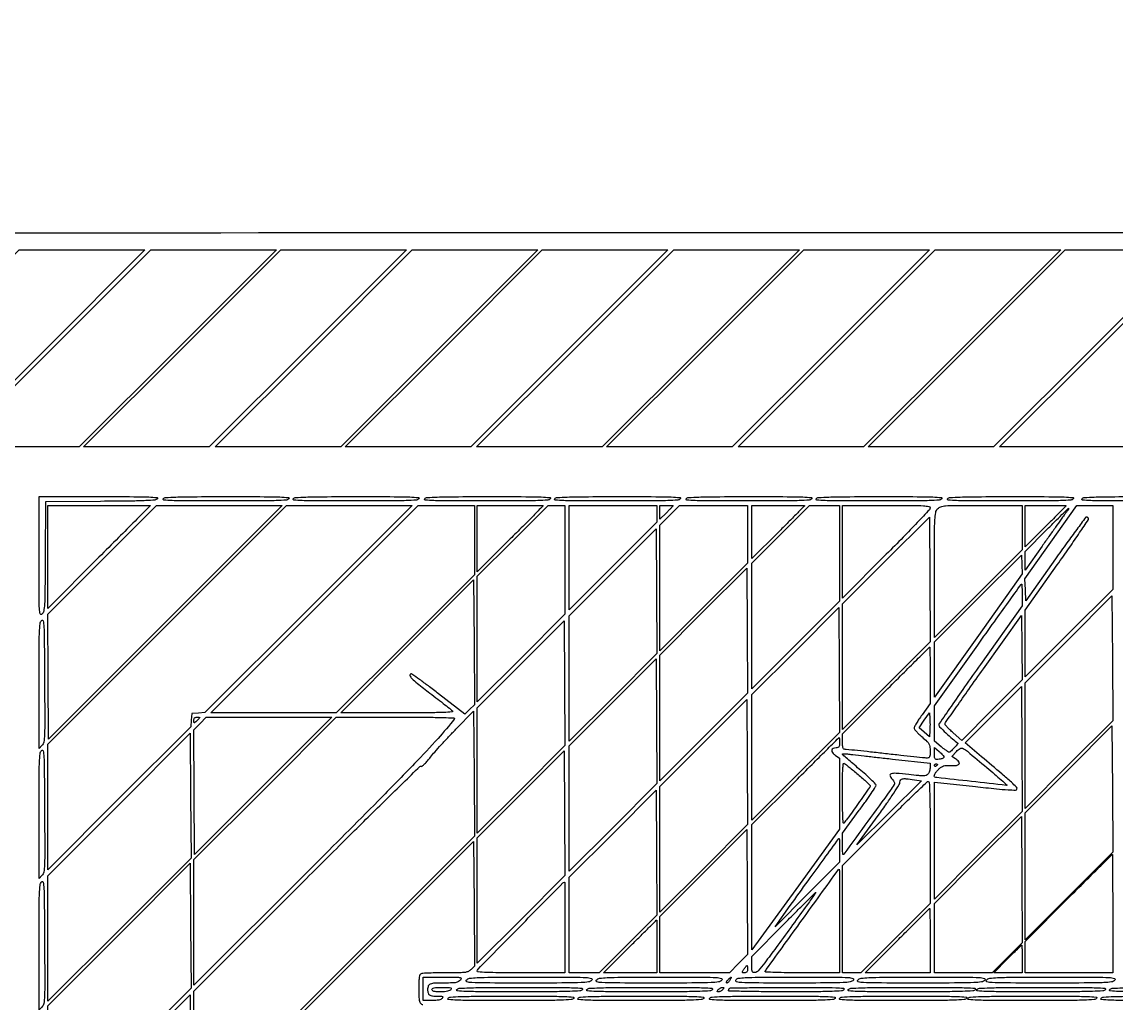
# Model space of a CAD drawing. Extents: x 0 to 1066, y 0 to 761.
# Drawn here: x 658.5 to 721.8, y 704.6 to 761.4 of the extents above; entities that cross this region are included whole.
import ezdxf

# ---------------------------------------------------------------- set-up
doc = ezdxf.new("R2010")
doc.units = 0
doc.header["$MEASUREMENT"] = 0

msp = doc.modelspace()

# ---------------------------------------------------------------- linework, layer by layer
for points in [[(618.832682, 610.532665, -0.000001), (610.902827, 602.586282, -0.000162)], [(183.390323, 95.266879, 0.000001), (192.989143, 95.254457, 0.000118)], [(668.4246, 697.738171), (676.52505, 705.83898), (684.6255, 713.93979), (684.64757, 710.329376), (684.669639, 706.718963), (684.484773, 706.522181, -0.089813), (684.33288, 706.409688, -0.081592), (684.146027, 706.352809, -0.030499), (683.825167, 706.329766, -0.002679), (683.010272, 706.3254, 0.003702), (682.506452, 706.321669, 0.005313), (682.060159, 706.310316, 0.002964), (681.684229, 706.294522, 0.079792), (681.586819, 706.274049, 0.200263), (681.518436, 706.208832, 0.065784), (681.47888, 706.072514, 0.03193), (681.458146, 705.835336, 0.00584), (681.453, 705.3948, 0.009885), (681.464991, 704.788316, 0.137919), (681.531773, 704.582423, 0.219136), (681.68609, 704.487473, 0.030043)]]:
    msp.add_lwpolyline(points, format="xyb")
for points in [[(409.06215, 749.15415), (40.8618, 749.132981), (40.8618, 380.65769), (40.8618, 12.1824), (501.2973, 12.1824), (961.7328, 12.1824), (961.7328, 380.646631), (961.7328, 749.110861), (961.41555, 749.1633, 0.040886), (961.153339, 749.184871, 0.000002), (934.190609, 749.194398, 0.000089), (904.448031, 749.199508, 0.000054), (869.1804, 749.195529, -0.000029), (813.61687, 749.186499, -0.000004), (696.10453, 749.175037, -0.000004), (556.774728, 749.163736, -0.000004)], [(666.310437, 733.779108, -0.200965), (666.171208, 733.706371, -0.009948), (665.644294, 733.672135, -0.008295), (664.77878, 733.647548, -0.001213), (663.021828, 733.631058), (659.8377, 733.6089), (659.815545, 730.427452, -0.000877), (659.79798, 728.412796, -0.011642), (659.772919, 727.670613, -0.029873), (659.726766, 727.277152, -0.16619), (659.625195, 727.09379, -0.549992), (659.527043, 727.120966, -0.061211), (659.478247, 727.40063, -0.012031), (659.45973, 728.10153, -0.000588), (659.457, 730.423288), (659.457, 733.905), (662.935959, 733.905, -0.000898), (664.944898, 733.90139, -0.008424), (665.80919, 733.88372, -0.014174), (666.279979, 733.852775, -0.602676)], [(673.9236, 733.7781, -0.20511), (673.778713, 733.70387, -0.008742), (673.191953, 733.6737, -0.007468), (672.221334, 733.655301, -0.001005), (670.180482, 733.6512, -0.00085), (668.0702, 733.654786, -0.008128), (667.170236, 733.672475, -0.013464), (666.679078, 733.703378, -0.604115), (666.648, 733.7781, -0.20511), (666.792887, 733.85233, -0.008742), (667.379647, 733.8825, -0.007468), (668.350266, 733.900899, -0.001005), (670.391118, 733.905, -0.00085), (672.5014, 733.901414, -0.008128), (673.401364, 733.883725, -0.013464), (673.892522, 733.852822, -0.604115)], [(681.453, 733.7781, -0.20511), (681.308113, 733.70387, -0.008742), (680.721353, 733.6737, -0.007468), (679.750734, 733.655301, -0.001005), (677.709882, 733.6512, -0.00085), (675.5996, 733.654786, -0.008128), (674.699636, 733.672475, -0.013464), (674.208478, 733.703378, -0.604115), (674.1774, 733.7781, -0.20511), (674.322287, 733.85233, -0.008742), (674.909047, 733.8825, -0.007468), (675.879666, 733.900899, -0.001005), (677.920518, 733.905, -0.00085), (680.0308, 733.901414, -0.008128), (680.930764, 733.883725, -0.013464), (681.421922, 733.852822, -0.604115)], [(689.067, 733.7781, -0.20511), (688.922113, 733.70387, -0.008742), (688.335353, 733.6737, -0.007468), (687.364734, 733.655301, -0.001005), (685.323882, 733.6512, -0.00085), (683.2136, 733.654786, -0.008128), (682.313636, 733.672475, -0.013464), (681.822478, 733.703378, -0.604115), (681.7914, 733.7781, -0.20511), (681.936287, 733.85233, -0.008742), (682.523047, 733.8825, -0.007468), (683.493666, 733.900899, -0.001005), (685.534518, 733.905, -0.00085), (687.6448, 733.901414, -0.008128), (688.544764, 733.883725, -0.013464), (689.035922, 733.852822, -0.604115)], [(696.5964, 733.7781, -0.20511), (696.451513, 733.70387, -0.008742), (695.864753, 733.6737, -0.007468), (694.894134, 733.655301, -0.001005), (692.853282, 733.6512, -0.00085), (690.743, 733.654786, -0.008128), (689.843036, 733.672475, -0.013464), (689.351878, 733.703378, -0.604115), (689.3208, 733.7781, -0.20511), (689.465687, 733.85233, -0.008742), (690.052447, 733.8825, -0.007468), (691.023066, 733.900899, -0.001005), (693.063918, 733.905, -0.00085), (695.1742, 733.901414, -0.008128), (696.074164, 733.883725, -0.013464), (696.565322, 733.852822, -0.604115)], [(704.2104, 733.7781, -0.20511), (704.065513, 733.70387, -0.008742), (703.478753, 733.6737, -0.007468), (702.508134, 733.655301, -0.001005), (700.467282, 733.6512, -0.00085), (698.357, 733.654786, -0.008128), (697.457036, 733.672475, -0.013464), (696.965878, 733.703378, -0.604115), (696.9348, 733.7781, -0.20511), (697.079687, 733.85233, -0.008742), (697.666447, 733.8825, -0.007468), (698.637066, 733.900899, -0.001005), (700.677918, 733.905, -0.00085), (702.7882, 733.901414, -0.008128), (703.688164, 733.883725, -0.013464), (704.179322, 733.852822, -0.604115)], [(711.7398, 733.7781, -0.20511), (711.594913, 733.70387, -0.008742), (711.008153, 733.6737, -0.007468), (710.037534, 733.655301, -0.001005), (707.996682, 733.6512, -0.00085), (705.8864, 733.654786, -0.008128), (704.986436, 733.672475, -0.013464), (704.495278, 733.703378, -0.604115), (704.4642, 733.7781, -0.20511), (704.609087, 733.85233, -0.008742), (705.195847, 733.8825, -0.007468), (706.166466, 733.900899, -0.001005), (708.207318, 733.905, -0.00085), (710.3176, 733.901414, -0.008128), (711.217564, 733.883725, -0.013464), (711.708722, 733.852822, -0.604115)], [(719.3538, 733.7781, -0.20511), (719.208913, 733.70387, -0.008742), (718.622153, 733.6737, -0.007468), (717.651534, 733.655301, -0.001005), (715.610682, 733.6512, -0.00085), (713.5004, 733.654786, -0.008128), (712.600436, 733.672475, -0.013464), (712.109278, 733.703378, -0.604115), (712.0782, 733.7781, -0.20511), (712.223087, 733.85233, -0.008742), (712.809847, 733.8825, -0.007468), (713.780466, 733.900899, -0.001005), (715.821318, 733.905, -0.00085), (717.9316, 733.901414, -0.008128), (718.831564, 733.883725, -0.013464), (719.322722, 733.852822, -0.604115)], [(726.8832, 733.7781, -0.20428), (726.73938, 733.704127, -0.009241), (726.172743, 733.673749, -0.007723), (725.234132, 733.655319, -0.001047), (723.266982, 733.6512, -0.00088), (721.230486, 733.654785, -0.008431), (720.36249, 733.67248, -0.014482), (719.892122, 733.703667, -0.602271), (719.8614, 733.7781, -0.20428), (720.00522, 733.852073, -0.009241), (720.571857, 733.882451, -0.007723), (721.510468, 733.900881, -0.001047), (723.477618, 733.905, -0.00088), (725.514114, 733.901415, -0.008431), (726.38211, 733.88372, -0.014482), (726.852478, 733.852533, -0.602271)], [(665.8866, 733.375797, -0.197988), (665.880367, 733.360673, -0.000018), (665.016806, 732.491012, -0.000567), (664.060958, 731.530663, -0.000342), (662.9256, 730.3941), (659.9646, 727.434006), (659.9646, 730.415703), (659.9646, 733.3974), (662.9256, 733.3974, -0.000684), (664.060998, 733.395848, -0.00114), (665.016806, 733.391054, -0.000052), (665.877781, 733.384682, -0.412017)], [(688.644, 733.375545, -0.197478), (688.637733, 733.360297, -0.000045), (688.084847, 732.801371, -0.00089), (687.470358, 732.182489, -0.000538), (686.7405, 731.4516), (684.837, 729.54951), (684.837, 731.473455), (684.837, 733.3974), (686.7405, 733.3974, -0.001076), (687.470398, 733.39583, -0.001794), (688.084847, 733.39098, -0.00013), (688.635133, 733.384519, -0.410703)], [(696.1734, 733.372714, -0.191648), (696.166864, 733.356288, -0.001345), (696.061569, 733.245527, -0.004906), (695.938635, 733.119405, -0.003089), (695.7927, 732.9744), (695.412, 732.600771), (695.412, 732.999086), (695.412, 733.3974), (695.7927, 733.3974, -0.006079), (695.938674, 733.395625, -0.01011), (696.061569, 733.390149, -0.004047), (696.164231, 733.382657, -0.390701)], [(703.7874, 733.375369, -0.197121), (703.781111, 733.360035, -0.000071), (703.340078, 732.913004, -0.001119), (702.848478, 732.417087, -0.000678), (702.2646, 731.8323), (700.7418, 730.311263), (700.7418, 731.854331), (700.7418, 733.3974), (702.2646, 733.3974, -0.001356), (702.848518, 733.395817, -0.002261), (703.340078, 733.390928, -0.000206), (703.778501, 733.384404, -0.409742)], [(711.063, 733.248821, -0.19045), (711.023431, 733.148706, -0.001094), (710.319438, 732.40052, -0.004388), (709.500483, 731.549055, -0.002723), (708.525, 730.5633), (705.987, 728.026358), (705.987, 730.711879), (705.987, 733.3974), (708.525, 733.3974, -0.001124), (710.080826, 733.393902, -0.013495), (710.680569, 733.375012, -0.031854), (710.989819, 733.337044, -0.36077)], [(716.3928, 732.106721), (716.3928, 730.816042), (713.8548, 728.2791), (711.3168, 725.742158), (711.3168, 729.373976, -0.000673), (711.320032, 731.77572, -0.011333), (711.340161, 732.569417, -0.034541), (711.388546, 732.980801, -0.142977), (711.500747, 733.201597, -0.125146), (711.683312, 733.318001, -0.060477), (711.956916, 733.372838, -0.018157), (712.476342, 733.393983, -0.001094), (714.038747, 733.3974), (716.3928, 733.3974)], [(721.638, 730.964621), (721.638, 728.531842), (719.1, 725.9949), (716.562, 723.457958), (716.562, 725.392972), (716.562, 727.327987), (718.423811, 729.946784, 0.002447), (719.134197, 730.95643, 0.004012), (719.724643, 731.819078, 0.000703), (720.236632, 732.582445, 0.293779), (720.237718, 732.643091, 0.06111), (720.213955, 732.672739, 0.051103), (720.182346, 732.697832, 0.053252), (720.148073, 732.714917, 0.089246), (720.116486, 732.7206, 0.237257), (720.069896, 732.697174, 0.000467), (719.559615, 732.009034, 0.003076), (718.988232, 731.226972, 0.001885), (718.323728, 730.298248), (716.6043, 727.875895), (716.579786, 728.510846), (716.555272, 729.145797), (718.060286, 731.269295), (719.5653, 733.392794), (720.60165, 733.395097), (721.638, 733.3974)], [(718.9308, 733.375117, -0.196611), (718.92448, 733.359664, -0.00012), (718.582883, 733.012127, -0.001452), (718.200518, 732.625552, -0.000883), (717.7464, 732.1707), (716.562, 730.988567), (716.562, 732.192983), (716.562, 733.3974), (717.7464, 733.3974, -0.001763), (718.200558, 733.395799, -0.00294), (718.582883, 733.390854, -0.000348), (718.921859, 733.38424, -0.408308)], [(718.822573, 732.82635, 0.001981), (718.653132, 732.591079, 0.000325), (718.327305, 732.134239, 0.000357), (717.944639, 731.596152, 0.000315), (717.546368, 731.034527), (716.562, 729.644553), (716.562, 730.187502), (716.562, 730.730452), (717.808792, 731.979326, -0.001105), (718.288938, 732.458153, -0.00181), (718.697979, 732.861343, -0.000187), (719.064678, 733.219921, -0.195907), (719.084997, 733.2282, -0.591619), (719.090104, 733.218904, -0.003092), (719.020043, 733.110157, -0.007904), (718.932412, 732.980492, -0.004498)], [(684.393773, 721.583238), (684.1179, 721.312311), (682.5951, 722.489009, 0.003548), (682.005231, 722.938163, 0.005685), (681.494771, 723.312163, 0.001569), (681.048235, 723.629478, 0.234679), (680.9877, 723.638853, 0.424883), (680.939888, 723.542326, 0.109476), (681.04334, 723.377951, 0.030256), (681.36712, 723.08791, 0.004082), (682.0875, 722.526701, -0.001123), (682.550262, 722.170569, -0.001591), (682.960372, 721.851397, -0.000898), (683.305352, 721.580144, -0.022846), (683.395779, 721.50182, -0.645229), (683.372542, 721.43501, -0.013248), (682.905868, 721.40531, -0.008245), (682.062201, 721.387952, -0.00102), (680.223627, 721.3842), (676.927597, 721.3842), (680.776549, 725.233878), (684.6255, 729.083557), (684.647573, 725.468861), (684.669645, 721.854165)], [(716.3928, 728.2058), (716.3928, 727.5826), (713.9817, 724.189282, 0.001569), (713.057367, 722.879716, 0.002526), (712.278861, 721.757351, 0.000443), (711.597503, 720.762483, 0.151037), (711.5706, 720.675453, 0.199829), (711.612578, 720.574613, 0.004926), (711.978896, 720.217969, 0.011446), (712.355907, 719.874226, 0.024734), (712.664232, 719.631493, -0.448271), (712.669615, 719.582978, -0.007024), (712.457419, 719.353542, -0.008879), (712.240386, 719.133357, -0.196173), (712.15864, 719.1, -0.149211), (712.122121, 719.111146, -0.005624), (712.003147, 719.193192, -0.009708), (711.863853, 719.295692, -0.006635), (711.709493, 719.41725), (711.317452, 719.7345), (711.317126, 720.761633), (711.3168, 721.788767), (713.821637, 725.308883, -0.000586), (714.784461, 726.658617, -0.000971), (715.600419, 727.794966, -0.000047), (716.338189, 728.818025, -0.240991), (716.359637, 728.829, -0.395546), (716.373046, 728.816424, -0.002747), (716.383058, 728.645935, -0.008303), (716.390416, 728.44476, -0.004988)], [(714.646151, 721.54104), (712.896165, 719.789565), (712.399362, 720.221671, -0.012421), (712.210764, 720.394121, -0.018579), (712.055654, 720.554692, -0.013878), (711.939049, 720.692237, -0.236007), (711.92693, 720.748574, -0.089463), (711.958857, 720.818176, -0.000218), (712.590274, 721.723582, -0.001393), (713.305895, 722.742719, -0.000866), (714.1509, 723.934631), (716.3505, 727.025891), (716.373319, 725.159203), (716.396137, 723.292516)], [(659.627122, 719.486322), (659.457, 719.3162), (659.457, 722.944989, -0.000864), (659.460779, 725.132871, -0.008891), (659.479967, 726.036236, -0.017029), (659.516894, 726.540682, -0.158389), (659.60505, 726.737403, -0.616659), (659.692046, 726.713343, -0.036683), (659.735191, 726.362839, -0.010099), (659.75817, 725.569309, -0.000665), (659.775172, 723.278737, -0.000714), (659.786081, 720.940566, -0.010565), (659.771409, 720.120497, -0.028291), (659.730101, 719.689667, -0.159647)], [(711.063, 723.554122), (711.063, 721.917043), (710.5977, 721.26855, 0.00807), (710.419455, 721.011468, 0.011272), (710.269082, 720.7756, 0.007824), (710.151902, 720.575316, 0.129142), (710.1324, 720.50107, 0.169098), (710.155537, 720.434613, 0.015811), (710.269082, 720.300265, 0.018895), (710.419476, 720.145501, 0.013734), (710.5977, 719.984565, -0.010889), (710.881654, 719.731074, -0.074878), (710.997635, 719.584911, -0.102256), (711.048433, 719.43032, -0.028428), (711.063, 719.174323, -0.012363), (711.057383, 718.947189, -0.081583), (711.033523, 718.836472, -0.182231), (710.984056, 718.781811, -0.119242), (710.900513, 718.7616, -0.025712), (710.779975, 718.767803, -0.000441), (710.123255, 718.836154, -0.001122), (709.358753, 718.918139, -0.000747), (708.4827, 719.0154, 0.000553), (707.609605, 719.112675, 0.000853), (706.854571, 719.194646, 0.000259), (706.198767, 719.264369, 0.026356), (706.107187, 719.2692, -0.224909), (706.051312, 719.295673, -0.105721), (706.01388, 719.368418, -0.052557), (705.992824, 719.499266, -0.013633), (705.987, 719.71283), (705.987, 720.15646), (708.503321, 722.67383, -0.000404), (709.469725, 723.639077, -0.000669), (710.286841, 724.451723, -0.000026), (711.02616, 725.184957, -0.197826), (711.041321, 725.1912, -0.410139), (711.050217, 725.182428, -0.000173), (711.056632, 724.710308, -0.00207), (711.061442, 724.18186, -0.001241)], [(713.855724, 713.136973), (711.3168, 710.59805), (711.3168, 713.986209), (711.3168, 717.374368), (713.683108, 717.112176, 0.001849), (714.907499, 716.981092, 0.009809), (715.579087, 716.924993, 0.009081), (716.011288, 716.905288, 0.318065), (716.091069, 716.958533, 0.292559), (716.067201, 717.074594, 0.013932), (715.768964, 717.364291, 0.010049), (715.234922, 717.835445, 0.001224), (714.040527, 718.842225), (713.087044, 719.64195), (714.718772, 721.275319), (716.3505, 722.908688), (716.372574, 719.292293), (716.394647, 715.675897)], [(676.547124, 706.114934), (668.4246, 697.99241), (668.4246, 701.629952), (668.4246, 705.267493), (674.952018, 711.795319, -0.001019), (677.462219, 714.29547, -0.001687), (679.592141, 716.394033, -0.000126), (681.508558, 718.268594, -0.293115), (681.58202, 718.28378, 0.275097), (681.64266, 718.294221, 0.016274), (681.786043, 718.425132, 0.02081), (681.953431, 718.602423, 0.013497), (682.132511, 718.820257, -0.014846), (682.372639, 719.110751, -0.004648), (682.749216, 719.531757, -0.00464), (683.178625, 719.994246, -0.005115), (683.602959, 720.433752), (684.6255, 721.471404), (684.647574, 717.854431), (684.669648, 714.237457)], [(711.046714, 720.350543), (711.0207, 719.993686), (710.726572, 720.257242), (710.432443, 720.520797), (710.726572, 720.953269), (711.0207, 721.385741), (711.046714, 721.04657, -0.012217), (711.054832, 720.890946, -0.006921), (711.057445, 720.702205, -0.006906), (711.054815, 720.511781, -0.011287)], [(668.763, 721.101212, -0.180624), (668.756466, 721.083714, -0.008331), (668.713298, 721.035618, -0.012942), (668.65863, 720.979689, -0.008839), (668.5938, 720.9189, -0.007247), (668.482345, 720.820935, -0.222937), (668.447615, 720.811403, -0.349021), (668.427851, 720.83356, -0.014191), (668.4246, 720.948088, -0.061622), (668.434731, 721.029977, -0.126147), (668.465379, 721.086461, -0.133516), (668.518031, 721.119268, -0.07307), (668.5938, 721.1304, -0.016222), (668.658662, 721.128295, -0.026491), (668.713298, 721.121826, -0.024733), (668.754299, 721.112645, -0.337243)], [(683.506658, 721.02465, -0.018555), (682.563271, 719.897839, -0.007703), (681.210318, 718.444203, -0.004374), (679.095747, 716.279546, -0.000875), (675.284491, 712.459096), (668.4246, 705.606692), (668.4246, 709.243975), (668.4246, 712.881259), (672.548526, 717.00583), (676.672453, 721.1304), (680.130585, 721.1304, -0.001164), (681.92419, 721.126223, -0.006664), (682.875829, 721.109105, -0.005569), (683.479787, 721.083452, -0.605266)], [(705.8178, 719.6499, -0.021563), (705.810719, 719.485777, -0.129078), (705.782189, 719.405884, -0.18838), (705.723929, 719.366138, -0.056633), (705.615351, 719.3538, 0.103569), (705.441099, 719.317314, 0.267845), (705.367695, 719.217604, 0.200999), (705.408906, 719.077216, 0.067547), (705.567822, 718.928079), (705.8178, 718.750078), (705.8178, 716.701034), (705.8178, 714.651989), (703.2798, 711.156039), (700.7418, 707.660089), (700.7418, 711.285674), (700.7418, 714.91126), (703.258121, 717.42863, -0.000404), (704.224525, 718.393877, -0.000669), (705.041641, 719.206523, -0.000026), (705.78096, 719.939757, -0.197826), (705.796121, 719.946, -0.387062), (705.804829, 719.938071, -0.005125), (705.811432, 719.859021, -0.011407), (705.816241, 719.763434, -0.006865)], [(714.343299, 718.216319, -0.001518), (714.801581, 717.827551, -0.00254), (715.184339, 717.497473, -0.000262), (715.522996, 717.202101, -0.444705), (715.523219, 717.188297, -0.218633), (715.496573, 717.179479, -0.000021), (713.451896, 717.407293, -0.000078), (711.445395, 717.631256, -0.052211), (711.33795, 717.654792, -0.362529), (711.303875, 717.709722, -0.077314), (711.33909, 717.825752, -0.052895), (711.430136, 717.972702, -0.036627), (711.561149, 718.118046, -0.034344), (711.711981, 718.243888, -0.083737), (711.841301, 718.307891, -0.068766), (711.999577, 718.332651, -0.017724), (712.258686, 718.328094, 0.03682), (712.58992, 718.334912, 0.215915), (712.737295, 718.419193, 0.35153), (712.730807, 718.548686, 0.066251), (712.538351, 718.714894), (712.314012, 718.861886), (712.589461, 719.146077, -0.071387), (712.809413, 719.31625, -0.256251), (712.980839, 719.318692, -0.052186), (713.226819, 719.153376, -0.001116)], [(711.8667, 718.812715, -0.236273), (711.847802, 718.774955, -0.057922), (711.785933, 718.738953, -0.047), (711.697056, 718.70976, -0.031839), (711.59175, 718.69279, -0.024699), (711.419845, 718.684751, -0.219849), (711.352908, 718.715894, -0.164392), (711.322509, 718.792751, -0.012695), (711.3168, 719.01756), (711.3168, 719.368841), (711.59175, 719.137486, -0.018409), (711.697034, 719.04206, -0.023791), (711.785933, 718.94665, -0.02265), (711.851046, 718.862271, -0.154187)], [(659.627122, 711.956922), (659.457, 711.7868), (659.457, 715.415589, -0.000864), (659.460779, 717.603471, -0.008891), (659.479967, 718.506836, -0.017029), (659.516894, 719.011282, -0.158389), (659.60505, 719.208003, -0.616659), (659.692046, 719.183943, -0.036683), (659.735191, 718.833439, -0.010099), (659.75817, 718.039909, -0.000665), (659.775172, 715.749337, -0.000714), (659.786081, 713.411166, -0.010565), (659.771409, 712.591097, -0.028291), (659.730101, 712.160267, -0.159647)], [(708.88455, 718.707367), (711.063, 718.471081), (711.063, 718.221152, -0.043617), (711.053745, 718.115262, -0.034634), (711.026044, 718.003804, -0.035726), (710.985449, 717.903411, -0.070085), (710.937192, 717.832207, -0.127754), (710.828052, 717.76053, -0.07602), (710.674012, 717.733259, -0.030683), (710.409686, 717.743275, -0.003587), (709.822104, 717.806027, 0.008124), (709.096689, 717.876849, 0.087144), (708.803517, 717.849571, 0.424682), (708.742345, 717.737854, 0.113472), (708.856464, 717.542283, -0.033302), (708.933947, 717.447943, -0.061121), (708.981462, 717.360749, -0.082104), (708.997878, 717.284848, -0.149571), (708.982463, 717.223913, -0.021384), (708.758857, 716.888118, -0.000366), (707.456262, 715.1052, -0.000041), (706.059935, 713.197253, -0.239141), (706.021983, 713.178, -0.394763), (706.007892, 713.191179, -0.00315), (705.997767, 713.358172, -0.0089), (705.990544, 713.556167, -0.005346), (705.98867, 713.79135), (705.990339, 714.4047), (706.96157, 715.736706, 0.003932), (707.333796, 716.255726, 0.006017), (707.647501, 716.71205, 0.002407), (707.908795, 717.106199, 0.146178), (707.9328, 717.186552, 0.198268), (707.90294, 717.258893, 0.005088), (707.647011, 717.510914, 0.01006), (707.332752, 717.802159, 0.006607), (706.9599, 718.125286, -0.002591), (706.586924, 718.443311, -0.004171), (706.272789, 718.718587, -0.000913), (706.000423, 718.962201, -0.212944), (705.987, 718.99229, -0.39747), (706.002304, 719.0085, -0.015255), (706.092618, 719.010938, -0.02003), (706.208679, 719.005878, -0.011844), (706.34655, 718.991026, 0.004593), (706.583513, 718.962017, 0.000331), (707.240402, 718.88816, 0.000464), (708.023959, 718.801322, 0.000351)], [(706.89645, 717.805835, -0.005166), (707.163962, 717.576769, -0.008028), (707.389377, 717.3732, -0.003294), (707.576821, 717.196054, -0.204545), (707.5944, 717.154882, -0.155437), (707.569542, 717.076851, -0.000395), (706.89501, 716.127201, -0.00155), (706.268474, 715.252348, -0.031641), (706.06204, 715.00113, -0.659696), (706.030236, 715.012618, -0.003547), (706.008087, 715.448755, -0.007387), (705.992039, 716.004431, -0.003525), (705.987, 716.719273, -0.00232), (705.99128, 717.641655, -0.012898), (706.008649, 718.136634, -0.0181), (706.036977, 718.427571, -0.53894), (706.09275, 718.454437, -0.033113), (706.161742, 718.406636, -0.001723), (706.372459, 718.237779, -0.002723), (706.621389, 718.034639, -0.001975)], [(711.486, 718.385893, -0.151918), (711.480455, 718.368065, -0.038439), (711.461149, 718.344186, -0.035638), (711.433783, 718.319057, -0.029505), (711.4014, 718.2963, -0.082592), (711.369074, 718.283059, -0.161196), (711.341651, 718.285691, -0.182303), (711.323423, 718.303579, -0.108972), (711.3168, 718.333607, -0.093332), (711.32324, 718.367807, -0.09642), (711.341651, 718.396882, -0.099167), (711.36912, 718.416342, -0.105053), (711.4014, 718.4232, -0.042167), (711.433789, 718.420464, -0.061769), (711.461149, 718.412241, -0.081139), (711.479701, 718.400159, -0.210953)], [(711.063, 713.876598), (711.063, 710.345195), (709.054411, 708.335298), (707.045822, 706.3254), (706.516411, 706.3254), (705.987, 706.3254), (705.987, 709.433912), (705.987, 712.542424), (708.418703, 714.975212, -0.002046), (709.358607, 715.907872, -0.003301), (710.167318, 716.693369, -0.000619), (710.884445, 717.379066, -0.192776), (710.956703, 717.408, -0.401134), (711.016209, 717.351105, -0.003692), (711.041213, 716.684204, -0.006315), (711.058624, 715.687255, -0.001208)], [(710.155099, 717.506339), (710.558498, 717.4503), (708.688249, 715.5891), (706.817999, 713.7279), (708.061263, 715.442885, 0.004497), (708.560027, 716.144077, 0.007828), (708.95932, 716.73578, 0.00467), (709.270494, 717.222724, 0.126084), (709.316614, 717.367476, -0.133962), (709.360651, 717.498632, -0.206982), (709.459662, 717.56242, -0.068917), (709.663984, 717.567836, -0.00673)], [(705.8178, 713.421494), (705.8178, 712.734389), (703.949354, 710.862344), (702.080909, 708.9903), (702.961182, 710.217, -0.000737), (703.998648, 711.658266, -0.001073), (704.918063, 712.925833, -0.000053), (705.770205, 714.095103, -0.239326), (705.79665, 714.108573, -0.404519), (705.805271, 714.100255, -0.000929), (705.811587, 713.906755, -0.004809), (705.81628, 713.684961, -0.002885)], [(721.638, 709.7517), (721.638, 706.3254), (719.1, 706.3254), (716.562, 706.3254), (716.562, 707.23433), (716.562, 708.14326), (719.078321, 710.66063, -0.000404), (720.044725, 711.625877, -0.000669), (720.861841, 712.438523, -0.000026), (721.60116, 713.171757, -0.197826), (721.616321, 713.178, -0.412315), (721.625241, 713.169138, -0.000039), (721.631632, 712.171524, -0.000989), (721.636442, 711.065517, -0.000593)], [(705.8178, 709.3287), (705.8178, 706.3254), (703.65345, 706.3254, -0.002951), (702.777445, 706.33057, -0.006187), (702.096459, 706.347038, -0.001855), (701.540116, 706.369448, -0.505856), (701.5173, 706.403512, -0.06985), (701.577622, 706.51772, -0.000047), (703.654872, 709.393825, -0.000019), (705.754162, 712.299641, -0.185079), (705.79665, 712.327424, -0.475872), (705.805349, 712.320457, -0.00005), (705.811587, 711.448436, -0.001103), (705.81628, 710.480006, -0.00066)], [(659.627122, 704.342922), (659.457, 704.1728), (659.457, 707.801589, -0.000864), (659.460779, 709.989471, -0.008891), (659.479967, 710.892836, -0.017029), (659.516894, 711.397282, -0.158389), (659.60505, 711.594003, -0.616659), (659.692046, 711.569943, -0.036683), (659.735191, 711.219439, -0.010099), (659.75817, 710.425909, -0.000665), (659.775172, 708.135337, -0.000714), (659.786081, 705.797166, -0.010565), (659.771409, 704.977097, -0.028291), (659.730101, 704.546267, -0.159647)], [(689.913, 708.948), (689.913, 706.3254), (687.375, 706.3254, -0.001751), (686.092082, 706.329892, -0.008609), (685.368259, 706.347427, -0.006434), (684.890512, 706.373397, -0.394673), (684.837, 706.43063, -0.196618), (684.880026, 706.535815, -0.000108), (687.333428, 709.031869, -0.000106), (689.788574, 711.52756, -0.200986), (689.891321, 711.5706, -0.411716), (689.900234, 711.561763, -0.000067), (689.906632, 710.800211, -0.001292), (689.911442, 709.953638, -0.000775)], [(703.834176, 710.11125, -0.000539), (702.14326, 707.78859, -0.006633), (701.485768, 706.912151, -0.011374), (701.103233, 706.438749, -0.182781), (700.926578, 706.340666, -0.092708), (700.82416, 706.344725, -0.244629), (700.769888, 706.390842, -0.089214), (700.746288, 706.502291, -0.007678), (700.7418, 706.794536), (700.7418, 707.27544), (702.576071, 709.12692, -0.000685), (703.281305, 709.836822, -0.001131), (703.879412, 710.434528, -0.000073), (704.418537, 710.970705, -0.198162), (704.437191, 710.9784, -0.604995), (704.441786, 710.96963, -0.000523), (704.27113, 710.723675, -0.003242), (704.073807, 710.443807, -0.001901)], [(711.063, 708.1866), (711.063, 706.3254), (709.181371, 706.3254), (707.299742, 706.3254), (709.1595, 708.1866, -0.000551), (709.874158, 708.900238, -0.000911), (710.479379, 709.501072, -0.000047), (711.025873, 710.041531, -0.197445), (711.041129, 710.0478, -0.410617), (711.050109, 710.03893, -0.000136), (711.056575, 709.501072, -0.001837), (711.061428, 708.900278, -0.001101)], [(695.2428, 707.8482), (695.2428, 706.3254), (693.699731, 706.3254), (692.156663, 706.3254), (693.6777, 707.8482, -0.000678), (694.262487, 708.432078, -0.001119), (694.758404, 708.923677, -0.000071), (695.205435, 709.364711, -0.197121), (695.220769, 709.371, -0.409742), (695.229804, 709.362101, -0.000206), (695.236328, 708.923677, -0.002261), (695.241217, 708.432118, -0.001356)], [(716.3928, 707.1291), (716.3928, 706.3254), (715.569621, 706.3254), (714.746442, 706.3254), (715.5468, 707.1291, -0.001335), (715.855299, 707.437237, -0.002179), (716.118757, 707.696713, -0.00027), (716.354284, 707.926418, -0.195522), (716.369979, 707.9328, -0.405002), (716.379289, 707.923779, -0.000791), (716.386096, 707.696713, -0.004436), (716.39116, 707.437277, -0.002661)], [(700.488, 706.5369, -0.044897), (700.47896, 706.436426, -0.125876), (700.449735, 706.372686, -0.150016), (700.397242, 706.337338, -0.073843), (700.31685, 706.3254, -0.026877), (700.215737, 706.330839, -0.339879), (700.189869, 706.355561, -0.176452), (700.199096, 706.401911, -0.008555), (700.28428, 706.5369, -0.010058), (700.339743, 706.617944, -0.015018), (700.391719, 706.686272, -0.009941), (700.43706, 706.740079, -0.215939), (700.45543, 706.7484, -0.34713), (700.468236, 706.738291, -0.020387), (700.478433, 706.686272, -0.023733), (700.485653, 706.617982, -0.014471)], [(683.8641, 705.9024, -0.088081), (683.749966, 705.813907, -0.074353), (683.605477, 705.763545, -0.039396), (683.382014, 705.739272, -0.007362), (682.969607, 705.7332, 0.008096), (682.362941, 705.723376, 0.082286), (682.116645, 705.674324, 0.209093), (682.001486, 705.561978, 0.096678), (681.9606, 705.3525, 0.072366), (681.989149, 705.156279, 0.182874), (682.075132, 705.04334, 0.117588), (682.244272, 704.986493, 0.022538), (682.570078, 704.9718, -0.009161), (682.762711, 704.96827, -0.114445), (682.832686, 704.949315, -0.382522), (682.846367, 704.911562, -0.077577), (682.8066, 704.8449, -0.120009), (682.730299, 704.788186, -0.048225), (682.605456, 704.749027, -0.035774), (682.43273, 704.725382, -0.016135), (682.204041, 704.718), (681.7068, 704.718), (681.7068, 705.3948), (681.7068, 706.0716), (682.862012, 706.0716, -0.00168), (683.635313, 706.069002, -0.040159), (683.851406, 706.050156, -0.36377), (683.899064, 705.99423, -0.188054)], [(691.4781, 705.9024, -0.172493), (691.286219, 705.799162, -0.026852), (690.850797, 705.756224, -0.01043), (690.023097, 705.736568, -0.000721), (687.687176, 705.7332, -0.000559), (685.255281, 705.735917, -0.011571), (684.525336, 705.754443, -0.057553), (684.230904, 705.803015, -0.555389), (684.2025, 705.9024, -0.172493), (684.394381, 706.005638, -0.026852), (684.829803, 706.048576, -0.01043), (685.657503, 706.068232, -0.000721), (687.993424, 706.0716, -0.000559), (690.425319, 706.068883, -0.011571), (691.155264, 706.050357, -0.057553), (691.449696, 706.001785, -0.555389)], [(699.0075, 705.9024, -0.172493), (698.815619, 705.799162, -0.026852), (698.380197, 705.756224, -0.01043), (697.552497, 705.736568, -0.000721), (695.216576, 705.7332, -0.000559), (692.784681, 705.735917, -0.011571), (692.054736, 705.754443, -0.057553), (691.760304, 705.803015, -0.555389), (691.7319, 705.9024, -0.172493), (691.923781, 706.005638, -0.026852), (692.359203, 706.048576, -0.01043), (693.186903, 706.068232, -0.000721), (695.522824, 706.0716, -0.000559), (697.954719, 706.068883, -0.011571), (698.684664, 706.050357, -0.057553), (698.979096, 706.001785, -0.555389)], [(699.4728, 705.9024, -0.040155), (699.431151, 705.83766, -0.044735), (699.381018, 705.782902, -0.049756), (699.330251, 705.745056, -0.136127), (699.287512, 705.7332, -0.31697), (699.265769, 705.748523, -0.170442), (699.265585, 705.782902, -0.071687), (699.293618, 705.837357, -0.029262), (699.3459, 705.9024, -0.009734), (699.406903, 705.967225, -0.014065), (699.463492, 706.021898, -0.009676), (699.512155, 706.064638, -0.177154), (699.531188, 706.0716, -0.479972), (699.538713, 706.062215, -0.028282), (699.527305, 706.021898, -0.02586), (699.505253, 705.967321, -0.013923)], [(706.6215, 705.9024, -0.169006), (706.434157, 705.79996, -0.029409), (706.027322, 705.756371, -0.011194), (705.254329, 705.736616, -0.000791), (703.094512, 705.7332, -0.000638), (700.859148, 705.736051, -0.012235), (700.163794, 705.754843, -0.048136), (699.856399, 705.800574, -0.488713), (699.8112, 705.9024, -0.232596), (699.956383, 706.00656, -0.029341), (700.351602, 706.048851, -0.011251), (701.117714, 706.068342, -0.000734), (703.338188, 706.0716, -0.00059), (705.635571, 706.068887, -0.012282), (706.32383, 706.050351, -0.064609), (706.595009, 706.000857, -0.545262)], [(714.2355, 705.9024, -0.173012), (714.042924, 705.799038, -0.02647), (713.60289, 705.756202, -0.010318), (712.766423, 705.736561, -0.000711), (710.402276, 705.7332, -0.000552), (707.942125, 705.735917, -0.011432), (707.203422, 705.754442, -0.056214), (706.904077, 705.802826, -0.557328), (706.8753, 705.9024, -0.173012), (707.067876, 706.005762, -0.02647), (707.50791, 706.048598, -0.010318), (708.344377, 706.068239, -0.000711), (710.708524, 706.0716, -0.000552), (713.168675, 706.068883, -0.011432), (713.907378, 706.050358, -0.056214), (714.206723, 706.001974, -0.557328)], [(721.7649, 705.9024, -0.173521), (721.571637, 705.798915, -0.026096), (721.126983, 705.756181, -0.010207), (720.28175, 705.736554, -0.000701), (717.889376, 705.7332, -0.000546), (715.400968, 705.735918, -0.011297), (714.653509, 705.754441, -0.054919), (714.349242, 705.802638, -0.559206), (714.3201, 705.9024, -0.173521), (714.513363, 706.005885, -0.026096), (714.958017, 706.048619, -0.010207), (715.80325, 706.068246, -0.000701), (718.195624, 706.0716, -0.000546), (720.684032, 706.068882, -0.011297), (721.431491, 706.050359, -0.054919), (721.735758, 706.002162, -0.559206)], [(683.3142, 705.3525, -0.120009), (683.237899, 705.295786, -0.048225), (683.113056, 705.256627, -0.035774), (682.94033, 705.232982, -0.016135), (682.711641, 705.2256, -0.01095), (682.460771, 705.231094, -0.051565), (682.318424, 705.252148, -0.114667), (682.242542, 705.29148, -0.219488), (682.2144, 705.3525, -0.243667), (682.246717, 705.414877, -0.102151), (682.335976, 705.453796, -0.043674), (682.505298, 705.47426, -0.008246), (682.816959, 705.4794, -0.005089), (683.161992, 705.475888, -0.057443), (683.297312, 705.457492, -0.313301), (683.333334, 705.415895, -0.202499)], [(690.9282, 705.3525, -0.20511), (690.783313, 705.27827, -0.008742), (690.196553, 705.2481, -0.007468), (689.225934, 705.229701, -0.001005), (687.185082, 705.2256, -0.00085), (685.0748, 705.229186, -0.008128), (684.174836, 705.246875, -0.013464), (683.683678, 705.277778, -0.604115), (683.6526, 705.3525, -0.20511), (683.797487, 705.42673, -0.008742), (684.384247, 705.4569, -0.007468), (685.354866, 705.475299, -0.001005), (687.395718, 705.4794, -0.00085), (689.506, 705.475814, -0.008128), (690.405964, 705.458125, -0.013464), (690.897122, 705.427222, -0.604115)], [(698.4576, 705.3525, -0.20511), (698.312713, 705.27827, -0.008742), (697.725953, 705.2481, -0.007468), (696.755334, 705.229701, -0.001005), (694.714482, 705.2256, -0.00085), (692.6042, 705.229186, -0.008128), (691.704236, 705.246875, -0.013464), (691.213078, 705.277778, -0.604115), (691.182, 705.3525, -0.20511), (691.326887, 705.42673, -0.008742), (691.913647, 705.4569, -0.007468), (692.884266, 705.475299, -0.001005), (694.925118, 705.4794, -0.00085), (697.0354, 705.475814, -0.008128), (697.935364, 705.458125, -0.013464), (698.426522, 705.427222, -0.604115)], [(699.0498, 705.3525, -0.052047), (699.000129, 705.303942, -0.042511), (698.938143, 705.262877, -0.04415), (698.873838, 705.234784, -0.081088), (698.817582, 705.2256, -0.041804), (698.755545, 705.230796, -0.319009), (698.735968, 705.250347, -0.198558), (698.743679, 705.284264, -0.019291), (698.796, 705.3525, -0.052047), (698.845671, 705.401058, -0.042511), (698.907657, 705.442123, -0.04415), (698.971962, 705.470216, -0.081088), (699.028218, 705.4794, -0.041804), (699.090255, 705.474204, -0.319009), (699.109832, 705.454653, -0.198558), (699.102121, 705.420736, -0.019291)], [(706.0716, 705.3525, -0.202666), (705.929795, 705.279007, -0.010219), (705.398198, 705.248243, -0.008212), (704.515553, 705.229754, -0.00113), (702.677241, 705.2256, -0.002009), (701.416061, 705.230666, -0.003349), (700.354356, 705.246309, -0.000452), (699.416375, 705.267263, -0.407423), (699.3882, 705.2961, -0.065559), (699.392296, 705.327208, -0.03911), (699.404768, 705.362458, -0.038504), (699.423009, 705.396233, -0.053359), (699.4446, 705.423, -0.194207), (699.498856, 705.446052, -0.000377), (700.464958, 705.462832, -0.002572), (701.555161, 705.475339, -0.001582), (702.838959, 705.4794, -0.000926), (704.774898, 705.475816, -0.008883), (705.599328, 705.458113, -0.016064), (706.041411, 705.426512, -0.599441)], [(713.6856, 705.3525, -0.205373), (713.54037, 705.278187, -0.008584), (712.94689, 705.248085, -0.007387), (711.965602, 705.229695, -0.000991), (709.900182, 705.2256, -0.00084), (707.765304, 705.229186, -0.008031), (706.854685, 705.246874, -0.013149), (706.356591, 705.277685, -0.60469), (706.3254, 705.3525, -0.205373), (706.47063, 705.426813, -0.008584), (707.06411, 705.456915, -0.007387), (708.045398, 705.475305, -0.000991), (710.110818, 705.4794, -0.00084), (712.245696, 705.475814, -0.008031), (713.156315, 705.458126, -0.013149), (713.654409, 705.427315, -0.60469)], [(721.215, 705.3525, -0.20563), (721.069433, 705.278105, -0.00843), (720.469227, 705.248069, -0.007307), (719.477272, 705.229689, -0.000978), (717.387282, 705.2256, -0.00083), (715.227809, 705.229186, -0.007937), (714.306534, 705.246873, -0.012844), (713.801501, 705.277594, -0.605248), (713.7702, 705.3525, -0.20563), (713.915767, 705.426895, -0.00843), (714.515973, 705.456931, -0.007307), (715.507928, 705.475311, -0.000978), (717.597918, 705.4794, -0.00083), (719.757391, 705.475814, -0.007937), (720.678666, 705.458127, -0.012844), (721.183699, 705.427406, -0.605248)], [(728.7444, 705.3525, -0.20511), (728.599513, 705.27827, -0.008742), (728.012753, 705.2481, -0.007468), (727.042134, 705.229701, -0.001005), (725.001282, 705.2256, -0.00085), (722.891, 705.229186, -0.008128), (721.991036, 705.246875, -0.013464), (721.499878, 705.277778, -0.604115), (721.4688, 705.3525, -0.20511), (721.613687, 705.42673, -0.008742), (722.200447, 705.4569, -0.007468), (723.171066, 705.475299, -0.001005), (725.211918, 705.4794, -0.00085), (727.3222, 705.475814, -0.008128), (728.222164, 705.458125, -0.013464), (728.713322, 705.427222, -0.604115)], [(690.4206, 704.8449, -0.20511), (690.275713, 704.77067, -0.008742), (689.688953, 704.7405, -0.007468), (688.718334, 704.722101, -0.001005), (686.677482, 704.718, -0.00085), (684.5672, 704.721586, -0.008128), (683.667236, 704.739275, -0.013464), (683.176078, 704.770178, -0.604115), (683.145, 704.8449, -0.20511), (683.289887, 704.91913, -0.008742), (683.876647, 704.9493, -0.007468), (684.847266, 704.967699, -0.001005), (686.888118, 704.9718, -0.00085), (688.9984, 704.968214, -0.008128), (689.898364, 704.950525, -0.013464), (690.389522, 704.919622, -0.604115)], [(697.95, 704.8449, -0.20511), (697.805113, 704.77067, -0.008742), (697.218353, 704.7405, -0.007468), (696.247734, 704.722101, -0.001005), (694.206882, 704.718, -0.00085), (692.0966, 704.721586, -0.008128), (691.196636, 704.739275, -0.013464), (690.705478, 704.770178, -0.604115), (690.6744, 704.8449, -0.20511), (690.819287, 704.91913, -0.008742), (691.406047, 704.9493, -0.007468), (692.376666, 704.967699, -0.001005), (694.417518, 704.9718, -0.00085), (696.5278, 704.968214, -0.008128), (697.427764, 704.950525, -0.013464), (697.918922, 704.919622, -0.604115)], [(705.564, 704.8449, -0.20511), (705.419113, 704.77067, -0.008742), (704.832353, 704.7405, -0.007468), (703.861734, 704.722101, -0.001005), (701.820882, 704.718, -0.00085), (699.7106, 704.721586, -0.008128), (698.810636, 704.739275, -0.013464), (698.319478, 704.770178, -0.604115), (698.2884, 704.8449, -0.20511), (698.433287, 704.91913, -0.008742), (699.020047, 704.9493, -0.007468), (699.990666, 704.967699, -0.001005), (702.031518, 704.9718, -0.00085), (704.1418, 704.968214, -0.008128), (705.041764, 704.950525, -0.013464), (705.532922, 704.919622, -0.604115)], [(713.178, 704.8449, -0.205373), (713.03277, 704.770587, -0.008584), (712.43929, 704.740485, -0.007387), (711.458002, 704.722095, -0.000991), (709.392582, 704.718, -0.00084), (707.257704, 704.721586, -0.008031), (706.347085, 704.739274, -0.013149), (705.848991, 704.770085, -0.60469), (705.8178, 704.8449, -0.205373), (705.96303, 704.919213, -0.008584), (706.55651, 704.949315, -0.007387), (707.537798, 704.967705, -0.000991), (709.603218, 704.9718, -0.00084), (711.738096, 704.968214, -0.008031), (712.648715, 704.950526, -0.013149), (713.146809, 704.919715, -0.60469)], [(720.7074, 704.8449, -0.20563), (720.561833, 704.770505, -0.00843), (719.961627, 704.740469, -0.007307), (718.969672, 704.722089, -0.000978), (716.879682, 704.718, -0.00083), (714.720209, 704.721586, -0.007937), (713.798934, 704.739273, -0.012844), (713.293901, 704.769994, -0.605248), (713.2626, 704.8449, -0.20563), (713.408167, 704.919295, -0.00843), (714.008373, 704.949331, -0.007307), (715.000328, 704.967711, -0.000978), (717.090318, 704.9718, -0.00083), (719.249791, 704.968214, -0.007937), (720.171066, 704.950527, -0.012844), (720.676099, 704.919806, -0.605248)], [(728.2368, 704.8449, -0.20511), (728.091913, 704.77067, -0.008742), (727.505153, 704.7405, -0.007468), (726.534534, 704.722101, -0.001005), (724.493682, 704.718, -0.00085), (722.3834, 704.721586, -0.008128), (721.483436, 704.739275, -0.013464), (720.992278, 704.770178, -0.604115), (720.9612, 704.8449, -0.20511), (721.106087, 704.91913, -0.008742), (721.692847, 704.9493, -0.007468), (722.663466, 704.967699, -0.001005), (724.704318, 704.9718, -0.00085), (726.8146, 704.968214, -0.008128), (727.714564, 704.950525, -0.013464), (728.205722, 704.919622, -0.604115)]]:
    msp.add_lwpolyline(points, format="xyb", close=True)
for points in [[(659.88, 742.4919), (654.16997, 736.7814), (650.53217, 736.7814), (646.89437, 736.7814), (652.6044, 742.4919), (658.31443, 748.2024), (661.95223, 748.2024), (665.59003, 748.2024)], [(667.494, 742.4919), (661.78397, 736.7814), (658.14617, 736.7814), (654.50837, 736.7814), (660.2184, 742.4919), (665.92843, 748.2024), (669.56623, 748.2024), (673.20403, 748.2024)], [(675.0234, 742.4919), (669.31337, 736.7814), (665.67557, 736.7814), (662.03777, 736.7814), (667.7478, 742.4919), (673.45783, 748.2024), (677.09563, 748.2024), (680.73343, 748.2024)], [(682.6374, 742.4919), (676.92737, 736.7814), (673.28957, 736.7814), (669.65177, 736.7814), (675.3618, 742.4919), (681.07183, 748.2024), (684.70963, 748.2024), (688.34743, 748.2024)], [(690.1668, 742.4919), (684.45677, 736.7814), (680.81897, 736.7814), (677.18117, 736.7814), (682.8912, 742.4919), (688.60123, 748.2024), (692.23903, 748.2024), (695.87683, 748.2024)], [(697.7808, 742.4919), (692.07077, 736.7814), (688.43297, 736.7814), (684.79517, 736.7814), (690.5052, 742.4919), (696.21523, 748.2024), (699.85303, 748.2024), (703.49083, 748.2024)], [(705.3102, 742.4919), (699.60017, 736.7814), (695.96237, 736.7814), (692.32457, 736.7814), (698.0346, 742.4919), (703.74463, 748.2024), (707.38243, 748.2024), (711.02023, 748.2024)], [(712.9242, 742.4919), (707.21417, 736.7814), (703.57637, 736.7814), (699.93857, 736.7814), (705.6486, 742.4919), (711.35863, 748.2024), (714.99643, 748.2024), (718.63423, 748.2024)], [(720.4536, 742.4919), (714.74357, 736.7814), (711.10577, 736.7814), (707.46797, 736.7814), (713.178, 742.4919), (718.88803, 748.2024), (722.52583, 748.2024), (726.16363, 748.2024)], [(728.0676, 742.4919), (722.35757, 736.7814), (718.71977, 736.7814), (715.08197, 736.7814), (720.792, 742.4919), (726.50203, 748.2024), (730.13983, 748.2024), (733.77763, 748.2024)], [(666.774702, 726.629172), (660.0069, 719.860944), (659.984827, 723.476481), (659.962753, 727.092018), (663.114603, 730.244709), (666.266454, 733.3974), (669.904479, 733.3974), (673.542503, 733.3974)], [(675.069641, 727.394742), (669.06743, 721.392083), (668.682565, 721.366992), (668.2977, 721.3419), (668.272604, 720.956931), (668.247508, 720.571962), (664.106054, 716.431155), (659.9646, 712.290347), (659.9646, 715.927631), (659.9646, 719.564915), (666.880457, 726.481158), (673.796313, 733.3974), (677.434083, 733.3974), (681.071853, 733.3974)], [(684.6678, 731.38848), (684.6678, 729.379561), (680.670784, 725.38188), (676.673768, 721.3842), (673.035857, 721.3842), (669.397947, 721.3842), (675.4041, 727.3908), (681.410253, 733.3974), (683.039027, 733.3974), (684.6678, 733.3974)], [(689.913, 730.245521), (689.913, 727.093642), (687.375, 724.5567), (684.837, 722.019758), (684.837, 725.656394), (684.837, 729.293031), (686.887902, 731.345215), (688.938805, 733.3974), (689.425902, 733.3974), (689.913, 733.3974)], [(695.2428, 732.910421), (695.2428, 732.423442), (692.7048, 729.8865), (690.1668, 727.349558), (690.1668, 730.373479), (690.1668, 733.3974), (692.7048, 733.3974), (695.2428, 733.3974)], [(700.488, 731.726021), (700.488, 730.054642), (697.95, 727.5177), (695.412, 724.980758), (695.412, 728.615906), (695.412, 732.251054), (695.980781, 732.824227), (696.549562, 733.3974), (698.518781, 733.3974), (700.488, 733.3974)], [(705.8178, 730.626221), (705.8178, 727.855042), (703.2798, 725.3181), (700.7418, 722.781158), (700.7418, 726.417655), (700.7418, 730.054152), (702.411857, 731.725776), (704.081914, 733.3974), (704.949857, 733.3974), (705.8178, 733.3974)], [(708.525924, 722.950573), (705.987, 720.41165), (705.987, 724.048755), (705.987, 727.68586), (708.50385, 730.203788), (711.0207, 732.721717), (711.042774, 729.105607), (711.064847, 725.489497)], [(692.705724, 722.273773), (690.1668, 719.73485), (690.1668, 723.371955), (690.1668, 727.00906), (692.68365, 729.526988), (695.2005, 732.044917), (695.222574, 728.428807), (695.244647, 724.812697)], [(713.858636, 725.853748), (711.3168, 722.283748), (711.3168, 723.885004), (711.3168, 725.48626), (713.83365, 728.004727), (716.3505, 730.523194), (716.375486, 729.97347), (716.400473, 729.423747)], [(697.950924, 719.989573), (695.412, 717.45065), (695.412, 721.087755), (695.412, 724.72486), (697.92885, 727.242788), (700.4457, 729.760717), (700.467774, 726.144607), (700.489847, 722.528497)], [(719.100924, 718.382173), (716.562, 715.84325), (716.562, 719.480355), (716.562, 723.11746), (719.07885, 725.635388), (721.5957, 728.153317), (721.617774, 724.537207), (721.639847, 720.921097)], [(703.280724, 717.705373), (700.7418, 715.16645), (700.7418, 718.803555), (700.7418, 722.44066), (703.25865, 724.958588), (705.7755, 727.476517), (705.797574, 723.860407), (705.819647, 720.244297)], [(687.375924, 716.943973), (684.837, 714.40505), (684.837, 718.042155), (684.837, 721.67926), (687.35385, 724.197188), (689.8707, 726.715117), (689.892774, 723.099007), (689.914847, 719.482897)], [(692.705724, 714.744373), (690.1668, 712.20545), (690.1668, 715.842555), (690.1668, 719.47966), (692.68365, 721.997588), (695.2005, 724.515517), (695.222574, 720.899407), (695.244647, 717.283297)], [(697.950924, 712.375573), (695.412, 709.83665), (695.412, 713.473755), (695.412, 717.11086), (697.92885, 719.628788), (700.4457, 722.146717), (700.467774, 718.530607), (700.489847, 714.914497)], [(672.442762, 717.153833), (668.4669, 713.177266), (668.444829, 716.790142), (668.422757, 720.403018), (668.779693, 720.766709), (669.136629, 721.1304), (672.777627, 721.1304), (676.418625, 721.1304)], [(719.100914, 710.768163), (716.562, 708.22925), (716.562, 711.908655), (716.562, 715.58806), (719.07885, 718.105988), (721.5957, 720.623916), (721.617764, 716.965497), (721.639827, 713.307077)], [(664.110924, 708.822238), (659.9646, 704.675915), (659.9646, 708.313287), (659.9646, 711.950659), (664.08885, 716.075583), (668.2131, 720.200507), (668.235174, 716.584534), (668.257247, 712.968562)], [(687.375924, 709.414573), (684.837, 706.87565), (684.837, 710.512755), (684.837, 714.14986), (687.35385, 716.667788), (689.8707, 719.185717), (689.892774, 715.569607), (689.914847, 711.953497)], [(693.573666, 707.997948), (691.902686, 706.3254), (691.034743, 706.3254), (690.1668, 706.3254), (690.1668, 709.09553), (690.1668, 711.86566), (692.68365, 714.383588), (695.2005, 716.901517), (695.222573, 713.286007), (695.244646, 709.670496)], [(715.528074, 707.19491), (714.661523, 706.3254), (712.989162, 706.3254), (711.3168, 706.3254), (711.3168, 708.33413), (711.3168, 710.34286), (713.83365, 712.860788), (716.3505, 715.378716), (716.372563, 711.721568), (716.394626, 708.064421)], [(699.962616, 706.857357), (699.435388, 706.3254), (697.423694, 706.3254), (695.412, 706.3254), (695.412, 707.95343), (695.412, 709.58146), (697.92885, 712.099388), (700.4457, 714.617317), (700.467772, 711.003315), (700.489844, 707.389313)], [(664.110924, 701.292838), (659.9646, 697.146515), (659.9646, 700.783887), (659.9646, 704.421259), (664.08885, 708.546183), (668.2131, 712.671107), (668.235174, 709.055134), (668.257247, 705.439162)], [(664.110924, 693.678838), (659.9646, 689.532515), (659.9646, 693.169887), (659.9646, 696.807259), (664.08885, 700.932183), (668.2131, 705.057107), (668.235174, 701.441134), (668.257247, 697.825162)]]:
    msp.add_lwpolyline(points, close=True)

doc.saveas('drawing.dxf')
